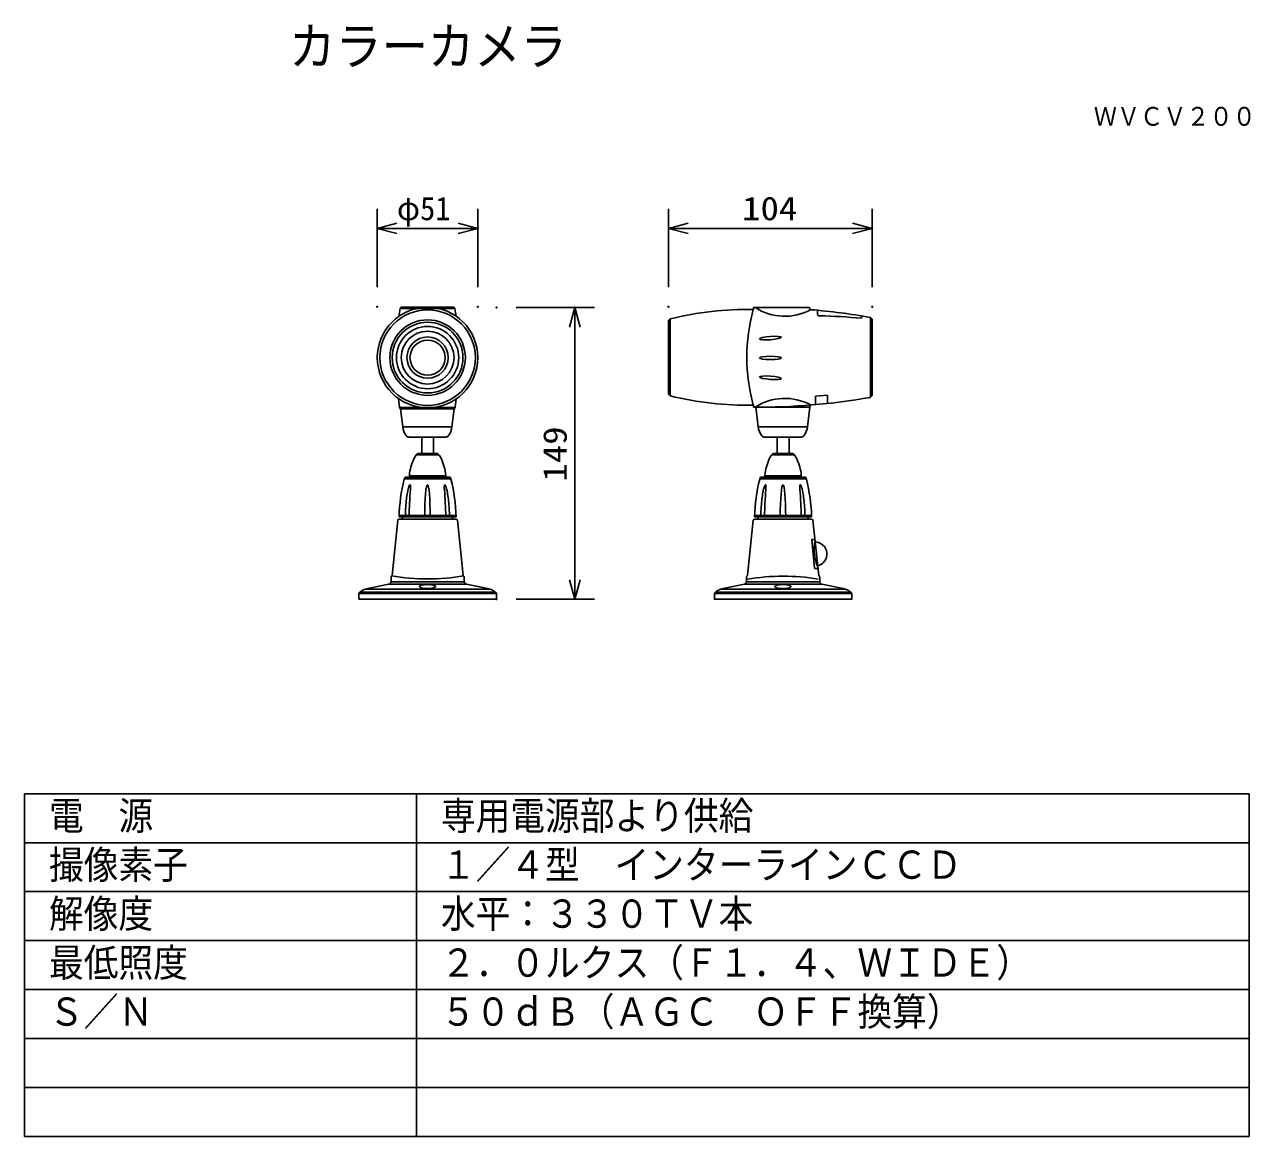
# Model space of a CAD drawing. Units: millimetres, scale not verified. Extents: x -63 to 63, y -56 to 57.
import ezdxf
from ezdxf.enums import TextEntityAlignment as Align

# ---------------------------------------------------------------- set-up
doc = ezdxf.new("R2010")
doc.units = ezdxf.units.MM
doc.header["$LTSCALE"] = 0.189787
doc.header["$PDMODE"] = 32
doc.header["$PDSIZE"] = 0.0949
for name, color, linetype in [('0-0_MOJI1', 2, 'Continuous'), ('0-1_TOUROKU', 1, 'Continuous'), ('0-2_GAIKEI', 7, 'Continuous'), ('0-3_WAKU', 7, 'Continuous')]:
    doc.layers.add(name, color=color, linetype=linetype)
doc.styles.add('ＭＳ ゴシック', font='')
doc.styles.get('ＭＳ ゴシック').set_extended_font_data('MS Gothic')

# ---------------------------------------------------------------- blocks, each defined once
blk = doc.blocks.new('_OPEN30')
at = {"layer": '0-3_WAKU'}
blk.add_line((0, 0), (-1, 0), dxfattribs=at)
blk.add_lwpolyline([(-1, 0.26795), (0, 0), (-1, -0.26795)], dxfattribs=at)

msp = doc.modelspace()

# ---------------------------------------------------------------- linework, layer by layer
at = {"layer": '0-2_GAIKEI', "color": 3}
for p, q in [((-26.4928, 30.3635), (-26.4928, 38.3635)), ((-16.2289, 30.3635), (-16.2289, 38.3635)), ((3.2201, 30.3635), (3.2201, 38.3635)), ((24.0201, 30.3635), (24.0201, 38.3635)), ((-24.4928, 36.3635), (-18.2289, 36.3635)), ((5.2201, 36.3635), (22.0201, 36.3635)), ((-12.3303, 28.2834), (-4.3303, 28.2834)), ((-6.3303, 0.4841), (-6.3303, 26.2834)), ((-12.3303, -1.5159), (-4.3303, -1.5159))]:
    msp.add_line(p, q, dxfattribs=at)
at = {"layer": '0-2_GAIKEI'}
for p, q in [((-24.0566, 28.3017), (-24.1666, 28.1755)), ((-24.0566, 28.3017), (-18.6868, 28.3017)), ((-18.6866, 28.3017), (-18.5766, 28.1755)), ((11.8889, 28.2819), (11.8889, 28.0728)), ((17.5926, 28.2957), (12.067, 28.2957)), ((17.5926, 28.2957), (17.7363, 28.0573)), ((3.2201, 26.9707), (3.3993, 27.1173)), ((3.2201, 26.971), (3.2201, 19.4165)), ((23.839, 27.2693), (24.0201, 27.0912)), ((24.0201, 27.0912), (24.0201, 19.2964)), ((-24.2253, 18.1064), (-24.3291, 18.9704)), ((-18.5471, 18.1064), (-18.4433, 18.9704)), ((3.2201, 19.4165), (3.3993, 19.2698)), ((24.0201, 19.2964), (23.839, 19.1165)), ((-23.8972, 16.1126), (-24.1305, 17.9474)), ((-18.6339, 17.9509), (-24.1226, 17.9509)), ((-18.8752, 16.1126), (-18.6419, 17.9474)), ((11.8889, 18.3149), (11.8889, 18.1057)), ((12.3828, 16.1126), (12.131, 18.0927)), ((17.6564, 18.0915), (12.1496, 18.0915)), ((17.4047, 16.1126), (17.6564, 18.0915)), ((17.6033, 18.1092), (17.7363, 18.3298)), ((-23.8865, 16.081), (-18.8909, 16.081)), ((-23.2608, 15.0519), (-19.5116, 15.0519)), ((-21.9601, 15.0519), (-21.9601, 13.3648)), ((-20.7509, 15.0519), (-20.7509, 13.3648)), ((13.0191, 15.0519), (16.7684, 15.0519)), ((14.3199, 15.0519), (14.3199, 13.3648)), ((15.5291, 15.0519), (15.5291, 13.3648)), ((-22.3592, 13.3648), (-20.3625, 13.3648)), ((13.9207, 13.3648), (15.9175, 13.3648)), ((-23.6532, 10.9465), (-23.741, 10.769)), ((-23.6532, 10.9465), (-19.0685, 10.9465)), ((-19.0685, 10.9465), (-18.9806, 10.769)), ((12.6268, 10.9465), (12.5389, 10.769)), ((12.6268, 10.9465), (17.2114, 10.9465)), ((17.2114, 10.9465), (17.2993, 10.769)), ((-24.9896, 0.9217), (-24.3967, 6.5573)), ((-24.279, 6.9052), (-18.4427, 6.9052)), ((-24.2574, 6.6826), (-18.4534, 6.6826)), ((-23.9183, 6.9052), (-23.9183, 6.6826)), ((-18.8034, 6.9052), (-18.8034, 6.6826)), ((-17.7212, 0.9217), (-18.3141, 6.5573)), ((11.2904, 0.9217), (11.8833, 6.5573)), ((12.001, 6.9052), (17.8373, 6.9052)), ((12.0225, 6.6826), (17.8266, 6.6826)), ((12.3617, 6.9052), (12.3617, 6.6826)), ((17.4766, 6.9052), (17.4766, 6.6826)), ((18.5588, 0.9217), (17.9658, 6.5573)), ((-25.3077, 0.0326), (-27.4715, -0.413)), ((-25.0958, 0.6886), (-25.0958, 0.2978)), ((-17.6151, 0.6886), (-17.6151, 0.2978)), ((-17.4031, 0.0326), (-15.2393, -0.413)), ((10.9723, 0.0326), (8.8085, -0.413)), ((11.1842, 0.6886), (11.1842, 0.2978)), ((18.6649, 0.6886), (18.6649, 0.2978)), ((18.8769, 0.0326), (21.0407, -0.413)), ((-28.3731, -0.901), (-28.3731, -1.5159)), ((-14.3377, -0.901), (-14.3377, -1.5159)), ((21.9423, -0.901), (21.9423, -1.5159)), ((-28.3731, -1.5159), (-14.3377, -1.5159))]:
    msp.add_line(p, q, dxfattribs=at)
at = {"layer": '0-2_GAIKEI', "color": 1}
for p, q in [((-18.5771, 28.1755), (-24.1666, 28.1755)), ((18.4343, 28), (18.4343, 27.6153)), ((3.4008, 27.1135), (3.4008, 19.2685)), ((22.9387, 27.4277), (22.9387, 27.1779)), ((23.839, 27.2693), (23.839, 19.1165)), ((18.233, 19.2342), (19.4465, 19.337)), ((18.233, 18.3653), (18.233, 19.2342)), ((19.4465, 19.337), (19.4465, 18.4817)), ((-18.5413, 18.0659), (-24.2104, 18.0659)), ((12.3935, 16.081), (17.3891, 16.081)), ((-22.5289, 13.2258), (-20.1994, 13.2258)), ((13.751, 13.2258), (16.0806, 13.2258)), ((-23.7118, 10.7929), (-18.9929, 10.7929)), ((-23.2141, 11.1087), (-19.5088, 11.1087)), ((12.5682, 10.7929), (17.2871, 10.7929)), ((13.0658, 11.1087), (16.7712, 11.1087)), ((-24.266, 7.0364), (-18.4464, 7.0364)), ((12.0139, 7.0364), (17.8336, 7.0364)), ((17.8527, 4.6067), (18.1444, 1.6433)), ((18.1547, 4.6067), (17.8527, 4.6067)), ((18.1444, 1.6433), (18.4393, 1.6433)), ((-25.2526, 0.0304), (-17.4693, 0.0304)), ((-25.0942, 0.2791), (-17.6275, 0.2791)), ((11.0274, 0.0304), (18.8107, 0.0304)), ((11.1858, 0.2791), (18.6524, 0.2791)), ((-28.377, -0.9199), (-14.3377, -0.9199)), ((-28.2505, -0.7957), (-14.4599, -0.7957)), ((-27.6511, -0.4674), (-15.0708, -0.4674)), ((7.903, -0.9199), (21.9218, -0.9199)), ((8.0295, -0.7957), (21.82, -0.7957)), ((8.6289, -0.4674), (21.2092, -0.4674))]:
    msp.add_line(p, q, dxfattribs=at)
at = {"layer": '0-2_GAIKEI'}
msp.add_lwpolyline([(7.9069, -0.901), (7.9069, -1.5159), (21.9313, -1.5159), (21.9313, -0.901)], dxfattribs=at)
msp.add_circle((-21.3608, 23.1657), 5.132, dxfattribs=at)
at = {"layer": '0-2_GAIKEI', "color": 1}
for centre, radius in [((-21.3608, 23.1657), 4.8729), ((-21.3608, 23.1657), 3.8534), ((-21.3608, 23.1657), 3.6115), ((-21.3608, 23.1657), 3.1794), ((-21.3609, 23.1657), 2.6956), ((-21.3608, 23.1657), 2.1081), ((-21.3608, 23.1657), 1.7971)]:
    msp.add_circle(centre, radius, dxfattribs=at)
at = {"layer": '0-2_GAIKEI'}
for centre, radius, start, end in [((-19.3306, 27.0934), 4.9556, 167.38731, 176.58783), ((-23.4126, 27.0934), 4.9556, 3.41217, 12.61269), ((11.1327, -3.4216), 31.5029, 88.62454, 104.21041), ((29.5415, 23.1938), 18.3208, 164.55551, 195.44449), ((12.3074, -38.2348), 66.5176, 90.18964, 90.36046), ((12.3074, -38.2348), 66.5176, 80.02614, 85.32045), ((11.1327, 49.8088), 31.5029, 255.78959, 271.37546), ((12.3074, 84.6219), 66.5176, 269.63954, 279.97386), ((-24.0562, 18.0995), 0.1693, 177.66442, 243.94138), ((-18.7163, 18.0995), 0.1693, 296.05862, 2.33558), ((-22.1933, 16.2497), 1.7094, 184.59966, 218.77447), ((-23.2572, 15.3993), 0.3474, 219.31562, 269.40236), ((-19.5152, 15.3993), 0.3474, 270.59764, 320.68438), ((-20.5791, 16.2497), 1.7094, 321.22553, 355.40034), ((14.0866, 16.2497), 1.7094, 184.59966, 218.77447), ((13.0228, 15.3993), 0.3474, 219.31562, 269.40236), ((16.7647, 15.3993), 0.3474, 270.59764, 320.68438), ((15.7009, 16.2497), 1.7094, 321.22553, 355.40034), ((-18.2765, 10.6812), 4.9663, 156.86463, 176.93727), ((-20.7433, 11.8734), 2.2331, 139.71627, 160.12765), ((-22.3382, 13.2216), 0.1447, 98.35447, 138.63773), ((-20.3835, 13.2216), 0.1447, 41.36227, 81.64553), ((-21.9784, 11.8734), 2.2331, 19.87235, 40.28373), ((-24.4452, 10.6812), 4.9663, 3.06273, 23.13537), ((18.0035, 10.6812), 4.9663, 156.86463, 176.93727), ((15.5367, 11.8734), 2.2331, 139.71627, 160.12765), ((13.9418, 13.2216), 0.1447, 98.35447, 138.63773), ((15.8965, 13.2216), 0.1447, 41.36227, 81.64553), ((14.3016, 11.8734), 2.2331, 19.87235, 40.28373), ((11.8348, 10.6812), 4.9663, 3.06273, 23.13537), ((-6.2834, 6.3689), 18.0037, 165.85372, 178.29284), ((-36.4383, 6.3689), 18.0037, 1.70716, 14.14628), ((29.9966, 6.3689), 18.0037, 165.85372, 178.29284), ((-0.1584, 6.3689), 18.0037, 1.70716, 14.14628), ((-24.2574, 6.5426), 0.14, 90, 173.99385), ((-18.4534, 6.5426), 0.14, 6.00615, 90), ((12.0225, 6.5426), 0.14, 90, 173.99385), ((17.8266, 6.5426), 0.14, 6.00615, 90), ((-25.3619, 0.2932), 0.2661, 281.74527, 0.98504), ((-24.8553, 0.7198), 0.2425, 123.64187, 187.37904), ((-17.8556, 0.7198), 0.2425, 352.62096, 56.35813), ((-17.3489, 0.2932), 0.2661, 179.01496, 258.25473), ((10.9181, 0.2932), 0.2661, 281.74527, 0.98504), ((11.4247, 0.7198), 0.2425, 123.64187, 187.37904), ((18.4244, 0.7198), 0.2425, 352.62096, 56.35813), ((18.931, 0.2932), 0.2661, 179.01496, 258.25473), ((-27.1528, -2.0788), 1.696, 100.83161, 136.01508), ((-15.558, -2.0788), 1.696, 43.98492, 79.16839), ((9.1272, -2.0788), 1.696, 100.83161, 136.01508), ((20.7219, -2.0788), 1.696, 43.98492, 79.16839)]:
    msp.add_arc(centre, radius, start, end, dxfattribs=at)
at = {"layer": '0-2_GAIKEI', "color": 1}
for centre, radius, start, end in [((15.1006, 32.9085), 5.5209, 236.66874, 298.51644), ((18.637, 27.6379), 0.2039, 186.35248, 275.88167), ((17.4665, -28.162), 55.6099, 84.35266, 88.77237), ((15.1006, 13.4787), 5.5209, 61.48356, 123.31158), ((-22.084, 9.553), 1.2615, 151.98507, 165.50102), ((-23.1286, 10.1093), 0.078, 105.27736, 152.3324), ((-23.1499, 10.1614), 0.0232, 44.87627, 88.31905), ((-23.2073, 10.1164), 0.0961, 6.63684, 39.70365), ((-25.5715, 9.9241), 2.468, 354.8353, 4.72824), ((-17.1873, 9.9241), 2.468, 175.27176, 185.1647), ((-19.5515, 10.1164), 0.0961, 140.29635, 173.36316), ((-19.6089, 10.1614), 0.0232, 91.68095, 135.12373), ((-19.6302, 10.1093), 0.078, 27.6676, 74.72264), ((-20.6748, 9.553), 1.2615, 14.49898, 28.01493), ((14.1959, 9.553), 1.2615, 151.98507, 165.50102), ((13.1513, 10.1093), 0.078, 105.27736, 152.3324), ((13.1301, 10.1614), 0.0232, 44.87627, 88.31905), ((13.0726, 10.1164), 0.0961, 6.63684, 39.70365), ((10.7085, 9.9241), 2.468, 354.8353, 4.72824), ((19.0926, 9.9241), 2.468, 175.27176, 185.1647), ((16.7285, 10.1164), 0.0961, 140.29635, 173.36316), ((16.671, 10.1614), 0.0232, 91.68095, 135.12373), ((16.6498, 10.1093), 0.078, 27.6676, 74.72264), ((15.6052, 9.553), 1.2615, 14.49898, 28.01493), ((-14.9252, 7.7355), 8.6472, 165.58587, 174.7249), ((14.749, 6.4495), 38.002, 175.09039, 179.28976), ((-57.5078, 6.4495), 38.002, 0.71024, 4.90961), ((-27.8336, 7.7355), 8.6472, 5.2751, 14.41413), ((21.3548, 7.7355), 8.6472, 165.58587, 174.7249), ((51.029, 6.4495), 38.002, 175.09039, 179.28976), ((-21.2279, 6.4495), 38.002, 0.71024, 4.90961), ((8.4464, 7.7355), 8.6472, 5.2751, 14.41413), ((-11.3309, 7.0893), 12.2897, 173.2366, 180.7867), ((-31.4279, 7.0893), 12.2897, 359.2133, 6.7634), ((24.949, 7.0893), 12.2897, 173.2366, 180.7867), ((4.8521, 7.0893), 12.2897, 359.2133, 6.7634), ((22.7924, 3.595), 4.6905, 170.76944, 201.09184), ((18.1566, 3.1134), 1.234, 282.14056, 89.72072), ((-21.322, 22.0019), 21.4357, 260.0418, 279.80199), ((14.9482, -20.6032), 21.4483, 80.42268, 99.81908)]:
    msp.add_arc(centre, radius, start, end, dxfattribs=at)
for centre, major_axis, ratio in [((13.628, 25.1622), (1.1272, 0.0822), 0.147053), ((13.631, 23.1355), (1.1302, 0), 0.147053), ((13.628, 21.1087), (1.1272, -0.0822), 0.147053), ((-21.3836, -0.2117), (-0.8485, 0), 0.240159), ((14.8964, -0.2117), (-0.8485, 0), 0.240159)]:
    msp.add_ellipse(centre, major_axis=major_axis, ratio=ratio, dxfattribs=at)
for centre in [(-21.3716, 6.9206), (14.9084, 6.9206)]:
    msp.add_ellipse(centre, major_axis=(0, -3.2639), ratio=0.084879, start_param=1.57079633, end_param=4.71238898, dxfattribs=at)
at = {"layer": '0-3_WAKU', "color": 4}
for p, q in [((-62.5001, -21.3667), (62.5001, -21.3667)), ((-62.5001, -21.3667), (-62.5001, -56.3667)), ((-22.5, -21.3667), (-22.5, -56.3667)), ((62.5001, -21.3667), (62.5001, -56.3667)), ((62.5001, -56.3667), (-62.5001, -56.3667))]:
    msp.add_line(p, q, dxfattribs=at)
at = {"layer": '0-3_WAKU', "color": 1}
for p, q in [((-62.5001, -26.3667), (62.5001, -26.3667)), ((-62.5001, -31.3667), (62.5001, -31.3667)), ((-62.5001, -36.3667), (62.5001, -36.3667)), ((-62.5001, -41.3667), (62.5001, -41.3667)), ((-62.5001, -46.3667), (62.5001, -46.3667)), ((-62.5001, -51.3667), (62.5001, -51.3667))]:
    msp.add_line(p, q, dxfattribs=at)
at = {"layer": '0-3_WAKU'}
for p in [(-16.2289, 36.3635), (24.0201, 36.3635), (-26.4928, 28.3635), (-16.2289, 28.3635), (-14.3303, 28.2834), (-6.3303, 28.2834), (3.2201, 28.3635), (24.0201, 28.3635), (-14.3303, -1.5159)]:
    msp.add_point(p, dxfattribs=at)

# ---------------------------------------------------------------- block references
at = {"layer": '0-2_GAIKEI', "xscale": 2, "yscale": 2}
for p, rotation in [((-26.4928, 36.3635), 180), ((3.2201, 36.3635), 180), ((-6.3303, 28.2834), 90), ((-6.3303, -1.5159), 270)]:
    msp.add_blockref('_OPEN30', p, dxfattribs=dict(at, rotation=rotation))
for p in [(-16.2289, 36.3635), (24.0201, 36.3635)]:
    msp.add_blockref('_OPEN30', p, dxfattribs=at)

# ---------------------------------------------------------------- texts
at = {"layer": '0-0_MOJI1', "style": 'ＭＳ ゴシック', "width": 0.9}
for s, height, p in [('カラーカメラ', 3.849, (-35.5, 51.8932)), ('電\u3000源', 2.886, (-60.0001, -25.9218)), ('専用電源部より供給', 2.886, (-20, -25.9218)), ('撮像素子', 2.886, (-60.0001, -30.9218)), ('１／４型\u3000インターラインＣＣＤ', 2.886, (-20, -30.9218)), ('解像度', 2.886, (-60.0001, -35.9218)), ('水平：３３０ＴＶ本\u3000', 2.886, (-20, -35.9218)), ('最低照度', 2.886, (-60.0001, -40.9218)), ('２．０ルクス（Ｆ１．４、ＷＩＤＥ）', 2.886, (-20, -40.9218)), ('Ｓ／Ｎ', 2.886, (-60.0001, -45.9218)), ('５０ｄＢ（ＡＧＣ\u3000ＯＦＦ換算）', 2.886, (-20, -45.9218))]:
    msp.add_text(s, height=height, dxfattribs=at).set_placement(p, align=Align.BOTTOM_LEFT)
at = {"layer": '0-1_TOUROKU', "style": 'ＭＳ ゴシック', "width": 0.9}
msp.add_text('ＷＶＣＶ２００', height=1.924, dxfattribs=at).set_placement((46.6333, 46.2633), align=Align.BOTTOM_LEFT)
at = {"layer": '0-2_GAIKEI', "color": 3, "style": 'ＭＳ ゴシック'}
for s, width, p in [('φ51', 0.95, (-24.494, 36.4731)), ('104', 1.15, (10.7329, 36.4731))]:
    msp.add_text(s, height=2.406, dxfattribs=dict(at, width=width)).set_placement(p, align=Align.BOTTOM_LEFT)
at = {"layer": '0-2_GAIKEI', "color": 3, "style": 'ＭＳ ゴシック', "width": 1.15}
msp.add_text('149', height=2.406, rotation=90, dxfattribs=at).set_placement((-6.4398, 10.4966), align=Align.BOTTOM_LEFT)

doc.saveas('drawing.dxf')
